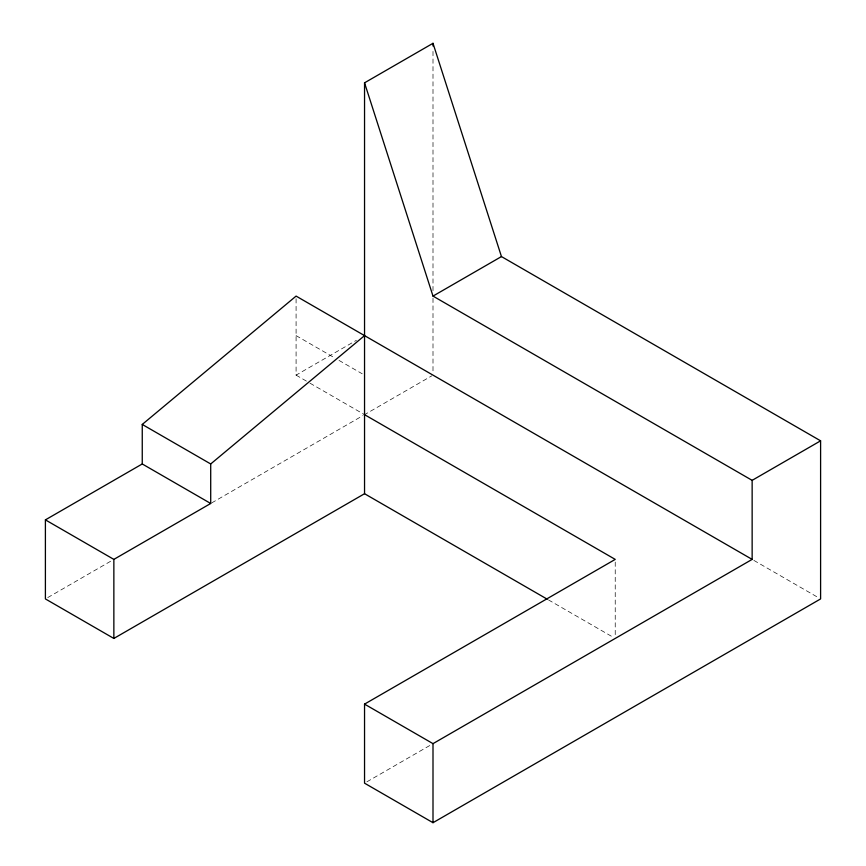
<?xml version="1.0" encoding="UTF-8"?>
<svg xmlns="http://www.w3.org/2000/svg" width="866" height="866" viewBox="0 0 866 866"><rect width="100%" height="100%" fill="white"/><g stroke="black" fill="none" stroke-linecap="round" stroke-linejoin="round"><path stroke-width="0.65" stroke-dasharray="4.33 3.25" d="M296.085 298.727L296.085 375.14L356.424 340.306M47.749 597.572L110.978 561.06M211.683 502.919L362.746 415.712M363.915 415.03L431.831 375.822M366.881 781.825L431.311 744.63M753.853 560.389L818.251 597.572M296.085 335.618L334.373 357.723M339.017 360.408L362.226 373.798M296.085 375.14L308.848 382.512M310.006 383.183L364.543 414.662M548.459 599.9L614.059 637.766M615.228 562.077L615.228 637.105M433 51.397L433 291.506M433 298.25L433 373.798"/><path stroke-width="1.3" d="M547.28 599.218L364.543 493.717L113.857 638.448L45.4 598.926L45.4 519.871L142.251 463.96L142.251 424.437L296.085 296.096L752.143 559.393L752.143 480.349L433 296.096L364.543 82.822L433 43.3L501.457 256.574L820.6 440.826L820.6 598.926L433 822.7L364.543 783.178L364.543 704.123L615.228 559.393L364.543 414.662M45.4 519.871L113.857 559.393L210.709 503.482L210.709 463.96L364.543 335.618M433 296.096L501.457 256.574M752.143 480.349L820.6 440.826M364.543 704.123L433 743.645L752.143 559.393M142.251 424.437L210.709 463.96M142.251 463.96L210.709 503.482M433 43.3L433 45.995M433 743.645L433 822.7M364.543 82.822L364.543 493.717M113.857 559.393L113.857 638.448"/></g></svg>
